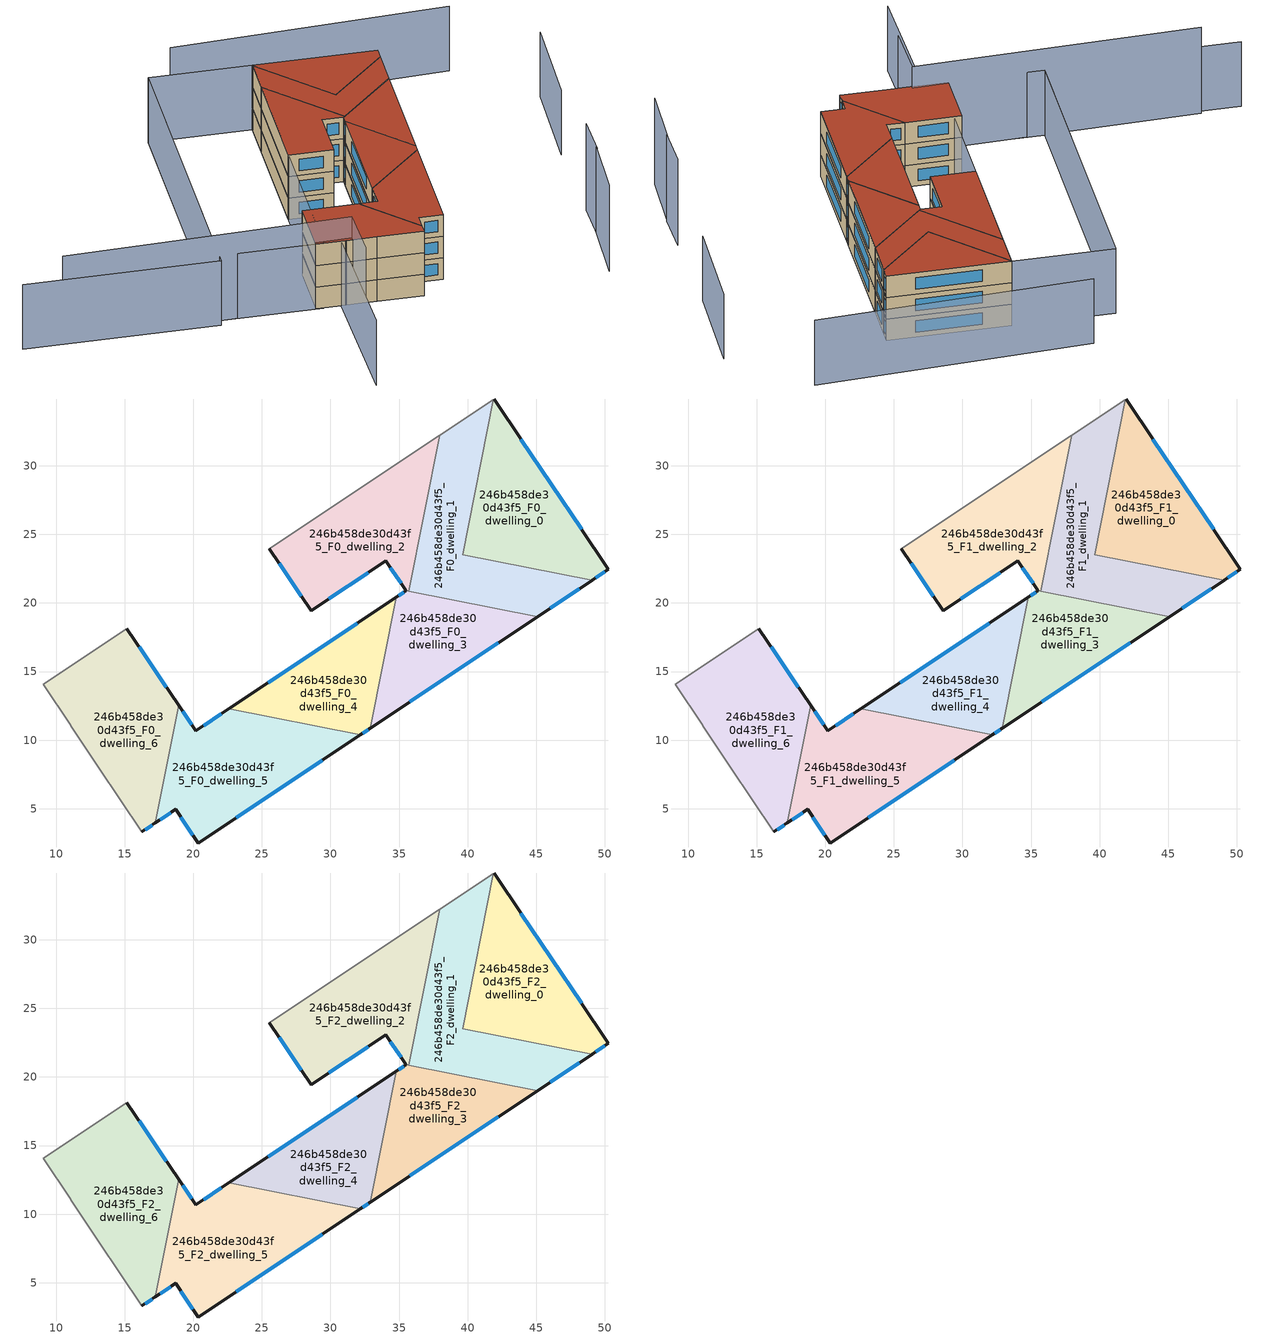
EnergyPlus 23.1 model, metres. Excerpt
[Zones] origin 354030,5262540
246b458de30d43f5_F0_dwelling_0
 floor ground (EU_floor_Construction): 41.92,34.86 50.26,22.45 49.06,21.65 39.63,23.52 41.87,34.83 z0
 wall outside (EU_wall_Construction): 49.06,21.65 50.26,22.45 41.92,34.86 z0:3
 wall adiabatic (EU_wall_Construction): 41.92,34.86 41.87,34.83 z0:3
 wall to 246b458de30d43f5_F0_dwelling_1 (EU_wall_Construction): 41.87,34.83 39.63,23.52 49.06,21.65 z0:3
 window (EU_Window_Construction): 49.34,21.84 49.98,22.26 / 48.3,25.36 43.88,31.95 z0.7:2.3
246b458de30d43f5_F0_dwelling_1
 floor ground (EU_floor_Construction): 41.87,34.83 39.63,23.52 49.06,21.65 45.1,19.01 35.72,20.87 37.97,32.23 z0
 wall outside (EU_wall_Construction): 45.1,19.01 49.06,21.65 z0:3
 wall adiabatic (EU_wall_Construction): 41.87,34.83 37.97,32.23 z0:3
 wall to 246b458de30d43f5_F0_dwelling_2 (EU_wall_Construction): 37.97,32.23 35.72,20.87 z0:3
 wall to 246b458de30d43f5_F0_dwelling_3 (EU_wall_Construction): 35.72,20.87 45.1,19.01 z0:3
 window (EU_Window_Construction): 46.03,19.63 48.13,21.03 z0.7:2.3
246b458de30d43f5_F0_dwelling_2
 floor ground (EU_floor_Construction): 37.97,32.23 35.72,20.87 35.48,20.92 34.03,23.07 28.58,19.44 25.55,23.95 z0
 wall outside (EU_wall_Construction): 25.55,23.95 28.58,19.44 34.03,23.07 35.48,20.92 z0:3
 wall adiabatic (EU_wall_Construction): 37.97,32.23 25.55,23.95 z0:3
 wall to 246b458de30d43f5_F0_dwelling_3 (EU_wall_Construction): 35.48,20.92 35.72,20.87 z0:3
 window (EU_Window_Construction): 34.37,22.57 35.14,21.42 / 29.86,20.29 32.75,22.22 / 26.27,22.89 27.87,20.5 z0.7:2.3
246b458de30d43f5_F0_dwelling_3
 floor ground (EU_floor_Construction): 45.1,19.01 32.91,10.88 34.8,20.42 35.5,20.89 35.48,20.92 35.72,20.87 z0
 wall outside (EU_wall_Construction): 32.91,10.88 45.1,19.01 / 35.48,20.92 35.5,20.89 34.8,20.42 z0:3
 wall to 246b458de30d43f5_F0_dwelling_4 (EU_wall_Construction): 34.8,20.42 32.91,10.88 z0:3
 window (EU_Window_Construction): 35.77,12.79 42.24,17.1 / 35.33,20.78 34.96,20.53 z0.7:2.3
246b458de30d43f5_F0_dwelling_4
 floor ground (EU_floor_Construction): 34.8,20.42 32.91,10.88 32.18,10.39 22.6,12.29 z0
 wall outside (EU_wall_Construction): 32.18,10.39 32.91,10.88 / 34.8,20.42 22.6,12.29 z0:3
 wall to 246b458de30d43f5_F0_dwelling_5 (EU_wall_Construction): 22.6,12.29 32.18,10.39 z0:3
 window (EU_Window_Construction): 32.35,10.5 32.73,10.76 / 31.93,18.51 25.46,14.2 z0.7:2.3
246b458de30d43f5_F0_dwelling_5
 floor ground (EU_floor_Construction): 32.18,10.39 20.35,2.51 18.71,4.95 17.23,3.97 18.93,12.54 20.18,10.67 22.6,12.29 z0
 wall outside (EU_wall_Construction): 22.6,12.29 20.18,10.67 18.93,12.54 / 17.23,3.97 18.71,4.95 20.35,2.51 32.18,10.39 z0:3
 wall to 246b458de30d43f5_F0_dwelling_6 (EU_wall_Construction): 18.93,12.54 17.23,3.97 z0:3
 window (EU_Window_Construction): 19.89,11.11 19.22,12.1 / 22.03,11.91 20.75,11.05 / 23.13,4.36 29.4,8.54 / 19.1,4.38 19.97,3.08 / 17.58,4.2 18.36,4.72 z0.7:2.3
246b458de30d43f5_F0_dwelling_6
 floor ground (EU_floor_Construction): 15.17,18.14 18.93,12.54 17.23,3.97 16.26,3.32 13.13,7.98 11.07,11.06 11.06,11.08 9.05,14.07 z0
 wall outside (EU_wall_Construction): 18.93,12.54 15.17,18.14 / 16.26,3.32 17.23,3.97 z0:3
 wall adiabatic (EU_wall_Construction): 15.17,18.14 9.05,14.07 11.06,11.08 11.07,11.06 13.13,7.98 16.26,3.32 z0:3
 window (EU_Window_Construction): 18.05,13.85 16.05,16.82 / 16.49,3.47 17,3.81 z0.7:2.3
246b458de30d43f5_F1_dwelling_0
 floor to 246b458de30d43f5_F0_dwelling_0 (EU_floor_Construction): 41.92,34.86 50.26,22.45 49.06,21.65 39.63,23.52 41.87,34.83 z3
 wall outside (EU_wall_Construction): 49.06,21.65 50.26,22.45 41.92,34.86 z3:6
 wall adiabatic (EU_wall_Construction): 41.92,34.86 41.87,34.83 z3:6
 wall to 246b458de30d43f5_F1_dwelling_1 (EU_wall_Construction): 41.87,34.83 39.63,23.52 49.06,21.65 z3:6
 window (EU_Window_Construction): 49.34,21.84 49.98,22.26 / 48.3,25.36 43.88,31.95 z3.7:5.3
246b458de30d43f5_F1_dwelling_1
 floor to 246b458de30d43f5_F0_dwelling_1 (EU_floor_Construction): 41.87,34.83 39.63,23.52 49.06,21.65 45.1,19.01 35.72,20.87 37.97,32.23 z3
 wall outside (EU_wall_Construction): 45.1,19.01 49.06,21.65 z3:6
 wall adiabatic (EU_wall_Construction): 41.87,34.83 37.97,32.23 z3:6
 wall to 246b458de30d43f5_F1_dwelling_2 (EU_wall_Construction): 37.97,32.23 35.72,20.87 z3:6
 wall to 246b458de30d43f5_F1_dwelling_3 (EU_wall_Construction): 35.72,20.87 45.1,19.01 z3:6
 window (EU_Window_Construction): 46.03,19.63 48.13,21.03 z3.7:5.3
246b458de30d43f5_F1_dwelling_2
 floor to 246b458de30d43f5_F0_dwelling_2 (EU_floor_Construction): 37.97,32.23 35.72,20.87 35.48,20.92 34.03,23.07 28.58,19.44 25.55,23.95 z3
 wall outside (EU_wall_Construction): 25.55,23.95 28.58,19.44 34.03,23.07 35.48,20.92 z3:6
 wall adiabatic (EU_wall_Construction): 37.97,32.23 25.55,23.95 z3:6
 wall to 246b458de30d43f5_F1_dwelling_3 (EU_wall_Construction): 35.48,20.92 35.72,20.87 z3:6
 window (EU_Window_Construction): 34.37,22.57 35.14,21.42 / 29.86,20.29 32.75,22.22 / 26.27,22.89 27.87,20.5 z3.7:5.3
246b458de30d43f5_F1_dwelling_3
 floor to 246b458de30d43f5_F0_dwelling_3 (EU_floor_Construction): 45.1,19.01 32.91,10.88 34.8,20.42 35.5,20.89 35.48,20.92 35.72,20.87 z3
 wall outside (EU_wall_Construction): 32.91,10.88 45.1,19.01 / 35.48,20.92 35.5,20.89 34.8,20.42 z3:6
 wall to 246b458de30d43f5_F1_dwelling_4 (EU_wall_Construction): 34.8,20.42 32.91,10.88 z3:6
 window (EU_Window_Construction): 35.77,12.79 42.24,17.1 / 35.33,20.78 34.96,20.53 z3.7:5.3
246b458de30d43f5_F1_dwelling_4
 floor to 246b458de30d43f5_F0_dwelling_4 (EU_floor_Construction): 34.8,20.42 32.91,10.88 32.18,10.39 22.6,12.29 z3
 wall outside (EU_wall_Construction): 32.18,10.39 32.91,10.88 / 34.8,20.42 22.6,12.29 z3:6
 wall to 246b458de30d43f5_F1_dwelling_5 (EU_wall_Construction): 22.6,12.29 32.18,10.39 z3:6
 window (EU_Window_Construction): 32.35,10.5 32.73,10.76 / 31.93,18.51 25.46,14.2 z3.7:5.3
246b458de30d43f5_F1_dwelling_5
 floor to 246b458de30d43f5_F0_dwelling_5 (EU_floor_Construction): 32.18,10.39 20.35,2.51 18.71,4.95 17.23,3.97 18.93,12.54 20.18,10.67 22.6,12.29 z3
 wall outside (EU_wall_Construction): 22.6,12.29 20.18,10.67 18.93,12.54 / 17.23,3.97 18.71,4.95 20.35,2.51 32.18,10.39 z3:6
 wall to 246b458de30d43f5_F1_dwelling_6 (EU_wall_Construction): 18.93,12.54 17.23,3.97 z3:6
 window (EU_Window_Construction): 19.89,11.11 19.22,12.1 / 22.03,11.91 20.75,11.05 / 23.13,4.36 29.4,8.54 / 19.1,4.38 19.97,3.08 / 17.58,4.2 18.36,4.72 z3.7:5.3
246b458de30d43f5_F1_dwelling_6
 floor to 246b458de30d43f5_F0_dwelling_6 (EU_floor_Construction): 15.17,18.14 18.93,12.54 17.23,3.97 16.26,3.32 13.13,7.98 11.07,11.06 11.06,11.08 9.05,14.07 z3
 wall outside (EU_wall_Construction): 18.93,12.54 15.17,18.14 / 16.26,3.32 17.23,3.97 z3:6
 wall adiabatic (EU_wall_Construction): 15.17,18.14 9.05,14.07 11.06,11.08 11.07,11.06 13.13,7.98 16.26,3.32 z3:6
 window (EU_Window_Construction): 18.05,13.85 16.05,16.82 / 16.49,3.47 17,3.81 z3.7:5.3
246b458de30d43f5_F2_dwelling_0
 floor to 246b458de30d43f5_F1_dwelling_0 (EU_floor_Construction): 41.92,34.86 50.26,22.45 49.06,21.65 39.63,23.52 41.87,34.83 z6
 wall outside (EU_wall_Construction): 49.06,21.65 50.26,22.45 41.92,34.86 z6:9
 wall adiabatic (EU_wall_Construction): 41.92,34.86 41.87,34.83 z6:9
 wall to 246b458de30d43f5_F2_dwelling_1 (EU_wall_Construction): 41.87,34.83 39.63,23.52 49.06,21.65 z6:9
 window (EU_Window_Construction): 49.34,21.84 49.98,22.26 / 48.3,25.36 43.88,31.95 z6.7:8.3
 roof outside (EU_roof_Construction): 50.26,22.45 41.92,34.86 41.87,34.83 39.63,23.52 49.06,21.65 z9
246b458de30d43f5_F2_dwelling_1
 floor to 246b458de30d43f5_F1_dwelling_1 (EU_floor_Construction): 41.87,34.83 39.63,23.52 49.06,21.65 45.1,19.01 35.72,20.87 37.97,32.23 z6
 wall outside (EU_wall_Construction): 45.1,19.01 49.06,21.65 z6:9
 wall adiabatic (EU_wall_Construction): 41.87,34.83 37.97,32.23 z6:9
 wall to 246b458de30d43f5_F2_dwelling_2 (EU_wall_Construction): 37.97,32.23 35.72,20.87 z6:9
 wall to 246b458de30d43f5_F2_dwelling_3 (EU_wall_Construction): 35.72,20.87 45.1,19.01 z6:9
 window (EU_Window_Construction): 46.03,19.63 48.13,21.03 z6.7:8.3
 roof outside (EU_roof_Construction): 49.06,21.65 39.63,23.52 41.87,34.83 37.97,32.23 35.72,20.87 45.1,19.01 z9
246b458de30d43f5_F2_dwelling_2
 floor to 246b458de30d43f5_F1_dwelling_2 (EU_floor_Construction): 37.97,32.23 35.72,20.87 35.48,20.92 34.03,23.07 28.58,19.44 25.55,23.95 z6
 wall outside (EU_wall_Construction): 25.55,23.95 28.58,19.44 34.03,23.07 35.48,20.92 z6:9
 wall adiabatic (EU_wall_Construction): 37.97,32.23 25.55,23.95 z6:9
 wall to 246b458de30d43f5_F2_dwelling_3 (EU_wall_Construction): 35.48,20.92 35.72,20.87 z6:9
 window (EU_Window_Construction): 34.37,22.57 35.14,21.42 / 29.86,20.29 32.75,22.22 / 26.27,22.89 27.87,20.5 z6.7:8.3
 roof outside (EU_roof_Construction): 35.72,20.87 37.97,32.23 25.55,23.95 28.58,19.44 34.03,23.07 35.48,20.92 z9
246b458de30d43f5_F2_dwelling_3
 floor to 246b458de30d43f5_F1_dwelling_3 (EU_floor_Construction): 45.1,19.01 32.91,10.88 34.8,20.42 35.5,20.89 35.48,20.92 35.72,20.87 z6
 wall outside (EU_wall_Construction): 32.91,10.88 45.1,19.01 / 35.48,20.92 35.5,20.89 34.8,20.42 z6:9
 wall to 246b458de30d43f5_F2_dwelling_4 (EU_wall_Construction): 34.8,20.42 32.91,10.88 z6:9
 window (EU_Window_Construction): 35.77,12.79 42.24,17.1 / 35.33,20.78 34.96,20.53 z6.7:8.3
 roof outside (EU_roof_Construction): 45.1,19.01 35.72,20.87 35.48,20.92 35.5,20.89 34.8,20.42 32.91,10.88 z9
246b458de30d43f5_F2_dwelling_4
 floor to 246b458de30d43f5_F1_dwelling_4 (EU_floor_Construction): 34.8,20.42 32.91,10.88 32.18,10.39 22.6,12.29 z6
 wall outside (EU_wall_Construction): 32.18,10.39 32.91,10.88 / 34.8,20.42 22.6,12.29 z6:9
 wall to 246b458de30d43f5_F2_dwelling_5 (EU_wall_Construction): 22.6,12.29 32.18,10.39 z6:9
 window (EU_Window_Construction): 32.35,10.5 32.73,10.76 / 31.93,18.51 25.46,14.2 z6.7:8.3
 roof outside (EU_roof_Construction): 32.91,10.88 34.8,20.42 22.6,12.29 32.18,10.39 z9
246b458de30d43f5_F2_dwelling_5
 floor to 246b458de30d43f5_F1_dwelling_5 (EU_floor_Construction): 32.18,10.39 20.35,2.51 18.71,4.95 17.23,3.97 18.93,12.54 20.18,10.67 22.6,12.29 z6
 wall outside (EU_wall_Construction): 22.6,12.29 20.18,10.67 18.93,12.54 / 17.23,3.97 18.71,4.95 20.35,2.51 32.18,10.39 z6:9
 wall to 246b458de30d43f5_F2_dwelling_6 (EU_wall_Construction): 18.93,12.54 17.23,3.97 z6:9
 window (EU_Window_Construction): 19.89,11.11 19.22,12.1 / 22.03,11.91 20.75,11.05 / 23.13,4.36 29.4,8.54 / 19.1,4.38 19.97,3.08 / 17.58,4.2 18.36,4.72 z6.7:8.3
 roof outside (EU_roof_Construction): 32.18,10.39 22.6,12.29 20.18,10.67 18.93,12.54 17.23,3.97 18.71,4.95 20.35,2.51 z9
246b458de30d43f5_F2_dwelling_6
 floor to 246b458de30d43f5_F1_dwelling_6 (EU_floor_Construction): 15.17,18.14 18.93,12.54 17.23,3.97 16.26,3.32 13.13,7.98 11.07,11.06 11.06,11.08 9.05,14.07 z6
 wall outside (EU_wall_Construction): 18.93,12.54 15.17,18.14 / 16.26,3.32 17.23,3.97 z6:9
 wall adiabatic (EU_wall_Construction): 15.17,18.14 9.05,14.07 11.06,11.08 11.07,11.06 13.13,7.98 16.26,3.32 z6:9
 window (EU_Window_Construction): 18.05,13.85 16.05,16.82 / 16.49,3.47 17,3.81 z6.7:8.3
 roof outside (EU_roof_Construction): 17.23,3.97 18.93,12.54 15.17,18.14 9.05,14.07 11.06,11.08 11.07,11.06 13.13,7.98 16.26,3.32 z9
shading: 50.06,-0.62 60.73,6.18 / -3.5,1.57 10.64,11.52 / 34.98,45.21 1.74,23.05 / 1.74,23.05 -11.41,42.79 / 62.07,18.09 41.96,45.17 / 2.62,23.66 35.01,45.23 / 35.01,45.23 41.92,34.86 / 41.92,34.86 9.54,13.28 / 9.54,13.28 2.62,23.66 z0:9; 29.02,-14.9 36.09,-10.46 / 35.78,-10.71 40.16,-7.61 / -8.35,38.95 11.8,10.65 / 11.8,10.65 6.23,6.69 z0:12
[Building]
EU S2 Campaign: North Axis=0; Terrain=City; Solar Distribution=FullExterior
[Site:Location]
Budapest.Ferenc.Liszt.Intl.AP: Latitude=47.437; Longitude=19.256; Time Zone=1; Elevation=185
[SizingPeriod:WeatherFileDays]
AnnualSizingPeriod: Begin Month=1; Begin Day of Month=1; End Month=12; End Day of Month=31; Day of Week for Start Day=Monday; Use Weather File Daylight Saving Period=No; Use Weather File Rain and Snow Indicators=No
[MATERIAL]
EU_InternalMass_Material: Roughness=MediumRough; Thickness=0.1; Conductivity=1; Density=1800; Specific Heat=900; Thermal Absorptance=0.9; Solar Absorptance=0.7; Visible Absorptance=0.7
[MATERIAL:NOMASS] Roughness=MediumRough; Thermal Absorptance=0.9; Solar Absorptance=0.7; Visible Absorptance=0.7
Name | Thermal Resistance
EU_wall_NoMass | 0.832559
EU_roof_NoMass | 1.39638
EU_floor_NoMass | 0.872794
[WINDOWMATERIAL:SIMPLEGLAZINGSYSTEM]
EU_Window_SimpleGlazing: UFactor=2.79869; Solar Heat Gain Coefficient=0.75; Visible Transmittance=0.75
[CONSTRUCTION]
EU_wall_Construction: EU_wall_NoMass
EU_roof_Construction: EU_roof_NoMass
EU_floor_Construction: EU_floor_NoMass
EU_Window_Construction: EU_Window_SimpleGlazing
EU_InternalMass_Construction: EU_InternalMass_Material
[ZONE] Type=1; Multiplier=1; Ceiling Height=autocalculate; Floor Area=autocalculate; Part of Total Floor Area=Yes
Name | Volume
246b458de30d43f5_F0_dwelling_0; 246b458de30d43f5_F1_dwelling_0; 246b458de30d43f5_F2_dwelling_0 | 200.048
246b458de30d43f5_F0_dwelling_1 | 211.741
246b458de30d43f5_F1_dwelling_1; 246b458de30d43f5_F2_dwelling_1 | 211.742
246b458de30d43f5_F0_dwelling_2; 246b458de30d43f5_F1_dwelling_2; 246b458de30d43f5_F2_dwelling_2 | 211.776
246b458de30d43f5_F0_dwelling_3; 246b458de30d43f5_F1_dwelling_3; 246b458de30d43f5_F2_dwelling_3 | 160.565
246b458de30d43f5_F0_dwelling_4; 246b458de30d43f5_F1_dwelling_4; 246b458de30d43f5_F2_dwelling_4 | 160.586
246b458de30d43f5_F0_dwelling_5; 246b458de30d43f5_F1_dwelling_5; 246b458de30d43f5_F2_dwelling_5 | 227.833
246b458de30d43f5_F0_dwelling_6 | 227.825
246b458de30d43f5_F1_dwelling_6; 246b458de30d43f5_F2_dwelling_6 | 227.824
[INTERNALMASS] Construction=EU_InternalMass_Construction
Name | Zone or ZoneList | Surface Area
246b458de30d43f5_F0_dwelling_0_EU_InternalMass | 246b458de30d43f5_F0_dwelling_0 | 66.6867
246b458de30d43f5_F0_dwelling_1_EU_InternalMass | 246b458de30d43f5_F0_dwelling_1 | 70.5842
246b458de30d43f5_F0_dwelling_2_EU_InternalMass | 246b458de30d43f5_F0_dwelling_2 | 70.5923
246b458de30d43f5_F0_dwelling_3_EU_InternalMass | 246b458de30d43f5_F0_dwelling_3 | 53.5271
246b458de30d43f5_F0_dwelling_4_EU_InternalMass | 246b458de30d43f5_F0_dwelling_4 | 53.5329
246b458de30d43f5_F0_dwelling_5_EU_InternalMass | 246b458de30d43f5_F0_dwelling_5 | 75.9392
246b458de30d43f5_F0_dwelling_6_EU_InternalMass | 246b458de30d43f5_F0_dwelling_6 | 75.9425
246b458de30d43f5_F1_dwelling_0_EU_InternalMass | 246b458de30d43f5_F1_dwelling_0 | 66.6867
246b458de30d43f5_F1_dwelling_1_EU_InternalMass | 246b458de30d43f5_F1_dwelling_1 | 70.5842
246b458de30d43f5_F1_dwelling_2_EU_InternalMass | 246b458de30d43f5_F1_dwelling_2 | 70.5923
246b458de30d43f5_F1_dwelling_3_EU_InternalMass | 246b458de30d43f5_F1_dwelling_3 | 53.5271
246b458de30d43f5_F1_dwelling_4_EU_InternalMass | 246b458de30d43f5_F1_dwelling_4 | 53.5329
246b458de30d43f5_F1_dwelling_5_EU_InternalMass | 246b458de30d43f5_F1_dwelling_5 | 75.9392
246b458de30d43f5_F1_dwelling_6_EU_InternalMass | 246b458de30d43f5_F1_dwelling_6 | 75.9425
246b458de30d43f5_F2_dwelling_0_EU_InternalMass | 246b458de30d43f5_F2_dwelling_0 | 66.6867
246b458de30d43f5_F2_dwelling_1_EU_InternalMass | 246b458de30d43f5_F2_dwelling_1 | 70.5842
246b458de30d43f5_F2_dwelling_2_EU_InternalMass | 246b458de30d43f5_F2_dwelling_2 | 70.5923
246b458de30d43f5_F2_dwelling_3_EU_InternalMass | 246b458de30d43f5_F2_dwelling_3 | 53.5271
246b458de30d43f5_F2_dwelling_4_EU_InternalMass | 246b458de30d43f5_F2_dwelling_4 | 53.5329
246b458de30d43f5_F2_dwelling_5_EU_InternalMass | 246b458de30d43f5_F2_dwelling_5 | 75.9392
246b458de30d43f5_F2_dwelling_6_EU_InternalMass | 246b458de30d43f5_F2_dwelling_6 | 75.9425
[OTHEREQUIPMENT] Fuel Type=Electricity; Design Level Calculation Method=Watts/Area; Power per Zone Floor Area=1; Fraction Latent=0; Fraction Radiant=0; Fraction Lost=0; Carbon Dioxide Generation Rate=0; EndUse Subcategory=EU_Step8_InternalGains
Name | Zone or ZoneList or Space or SpaceList | Schedule
EU_Step8_InternalGain_246b458de30d43f5_F0_dwelling_0_f000 | 246b458de30d43f5_F0_dwelling_0 | EU_Step8_GainSchedule_246b458de30d43f5_F0_dwelling_0_f000
EU_Step8_InternalGain_246b458de30d43f5_F0_dwelling_1_f000 | 246b458de30d43f5_F0_dwelling_1 | EU_Step8_GainSchedule_246b458de30d43f5_F0_dwelling_1_f000
EU_Step8_InternalGain_246b458de30d43f5_F0_dwelling_2_f000 | 246b458de30d43f5_F0_dwelling_2 | EU_Step8_GainSchedule_246b458de30d43f5_F0_dwelling_2_f000
EU_Step8_InternalGain_246b458de30d43f5_F0_dwelling_3_f000 | 246b458de30d43f5_F0_dwelling_3 | EU_Step8_GainSchedule_246b458de30d43f5_F0_dwelling_3_f000
EU_Step8_InternalGain_246b458de30d43f5_F0_dwelling_4_f000 | 246b458de30d43f5_F0_dwelling_4 | EU_Step8_GainSchedule_246b458de30d43f5_F0_dwelling_4_f000
EU_Step8_InternalGain_246b458de30d43f5_F0_dwelling_5_f000 | 246b458de30d43f5_F0_dwelling_5 | EU_Step8_GainSchedule_246b458de30d43f5_F0_dwelling_5_f000
EU_Step8_InternalGain_246b458de30d43f5_F0_dwelling_6_f000 | 246b458de30d43f5_F0_dwelling_6 | EU_Step8_GainSchedule_246b458de30d43f5_F0_dwelling_6_f000
EU_Step8_InternalGain_246b458de30d43f5_F1_dwelling_0_f000 | 246b458de30d43f5_F1_dwelling_0 | EU_Step8_GainSchedule_246b458de30d43f5_F1_dwelling_0_f000
EU_Step8_InternalGain_246b458de30d43f5_F1_dwelling_1_f000 | 246b458de30d43f5_F1_dwelling_1 | EU_Step8_GainSchedule_246b458de30d43f5_F1_dwelling_1_f000
EU_Step8_InternalGain_246b458de30d43f5_F1_dwelling_2_f000 | 246b458de30d43f5_F1_dwelling_2 | EU_Step8_GainSchedule_246b458de30d43f5_F1_dwelling_2_f000
EU_Step8_InternalGain_246b458de30d43f5_F1_dwelling_3_f000 | 246b458de30d43f5_F1_dwelling_3 | EU_Step8_GainSchedule_246b458de30d43f5_F1_dwelling_3_f000
EU_Step8_InternalGain_246b458de30d43f5_F1_dwelling_4_f000 | 246b458de30d43f5_F1_dwelling_4 | EU_Step8_GainSchedule_246b458de30d43f5_F1_dwelling_4_f000
EU_Step8_InternalGain_246b458de30d43f5_F1_dwelling_5_f000 | 246b458de30d43f5_F1_dwelling_5 | EU_Step8_GainSchedule_246b458de30d43f5_F1_dwelling_5_f000
EU_Step8_InternalGain_246b458de30d43f5_F1_dwelling_6_f000 | 246b458de30d43f5_F1_dwelling_6 | EU_Step8_GainSchedule_246b458de30d43f5_F1_dwelling_6_f000
EU_Step8_InternalGain_246b458de30d43f5_F2_dwelling_0_f000 | 246b458de30d43f5_F2_dwelling_0 | EU_Step8_GainSchedule_246b458de30d43f5_F2_dwelling_0_f000
EU_Step8_InternalGain_246b458de30d43f5_F2_dwelling_1_f000 | 246b458de30d43f5_F2_dwelling_1 | EU_Step8_GainSchedule_246b458de30d43f5_F2_dwelling_1_f000
EU_Step8_InternalGain_246b458de30d43f5_F2_dwelling_2_f000 | 246b458de30d43f5_F2_dwelling_2 | EU_Step8_GainSchedule_246b458de30d43f5_F2_dwelling_2_f000
EU_Step8_InternalGain_246b458de30d43f5_F2_dwelling_3_f000 | 246b458de30d43f5_F2_dwelling_3 | EU_Step8_GainSchedule_246b458de30d43f5_F2_dwelling_3_f000
EU_Step8_InternalGain_246b458de30d43f5_F2_dwelling_4_f000 | 246b458de30d43f5_F2_dwelling_4 | EU_Step8_GainSchedule_246b458de30d43f5_F2_dwelling_4_f000
EU_Step8_InternalGain_246b458de30d43f5_F2_dwelling_5_f000 | 246b458de30d43f5_F2_dwelling_5 | EU_Step8_GainSchedule_246b458de30d43f5_F2_dwelling_5_f000
EU_Step8_InternalGain_246b458de30d43f5_F2_dwelling_6_f000 | 246b458de30d43f5_F2_dwelling_6 | EU_Step8_GainSchedule_246b458de30d43f5_F2_dwelling_6_f000
[ZONEVENTILATION:DESIGNFLOWRATE] Schedule=EU_AlwaysOn; Design Flow Rate Calculation Method=AirChanges/Hour; Air Changes per Hour=0.475469; Ventilation Type=Natural; Fan Pressure Rise=0; Fan Total Efficiency=1; Constant Term Coefficient=1; Temperature Term Coefficient=0; Velocity Term Coefficient=0; Velocity Squared Term Coefficient=0; Minimum Indoor Temperature=-100; Maximum Indoor Temperature=100; Delta Temperature=-100; Minimum Outdoor Temperature=-100; Maximum Outdoor Temperature=100; Maximum Wind Speed=40
Name | Zone or ZoneList or Space or SpaceList
EU_ConstantAir_246b458de30d43f5_F0_dwelling_0 | 246b458de30d43f5_F0_dwelling_0
EU_ConstantAir_246b458de30d43f5_F0_dwelling_1 | 246b458de30d43f5_F0_dwelling_1
EU_ConstantAir_246b458de30d43f5_F0_dwelling_2 | 246b458de30d43f5_F0_dwelling_2
EU_ConstantAir_246b458de30d43f5_F0_dwelling_3 | 246b458de30d43f5_F0_dwelling_3
EU_ConstantAir_246b458de30d43f5_F0_dwelling_4 | 246b458de30d43f5_F0_dwelling_4
EU_ConstantAir_246b458de30d43f5_F0_dwelling_5 | 246b458de30d43f5_F0_dwelling_5
EU_ConstantAir_246b458de30d43f5_F0_dwelling_6 | 246b458de30d43f5_F0_dwelling_6
EU_ConstantAir_246b458de30d43f5_F1_dwelling_0 | 246b458de30d43f5_F1_dwelling_0
EU_ConstantAir_246b458de30d43f5_F1_dwelling_1 | 246b458de30d43f5_F1_dwelling_1
EU_ConstantAir_246b458de30d43f5_F1_dwelling_2 | 246b458de30d43f5_F1_dwelling_2
EU_ConstantAir_246b458de30d43f5_F1_dwelling_3 | 246b458de30d43f5_F1_dwelling_3
EU_ConstantAir_246b458de30d43f5_F1_dwelling_4 | 246b458de30d43f5_F1_dwelling_4
EU_ConstantAir_246b458de30d43f5_F1_dwelling_5 | 246b458de30d43f5_F1_dwelling_5
EU_ConstantAir_246b458de30d43f5_F1_dwelling_6 | 246b458de30d43f5_F1_dwelling_6
EU_ConstantAir_246b458de30d43f5_F2_dwelling_0 | 246b458de30d43f5_F2_dwelling_0
EU_ConstantAir_246b458de30d43f5_F2_dwelling_1 | 246b458de30d43f5_F2_dwelling_1
EU_ConstantAir_246b458de30d43f5_F2_dwelling_2 | 246b458de30d43f5_F2_dwelling_2
EU_ConstantAir_246b458de30d43f5_F2_dwelling_3 | 246b458de30d43f5_F2_dwelling_3
EU_ConstantAir_246b458de30d43f5_F2_dwelling_4 | 246b458de30d43f5_F2_dwelling_4
EU_ConstantAir_246b458de30d43f5_F2_dwelling_5 | 246b458de30d43f5_F2_dwelling_5
EU_ConstantAir_246b458de30d43f5_F2_dwelling_6 | 246b458de30d43f5_F2_dwelling_6
[HVACTEMPLATE:THERMOSTAT] Constant Heating Setpoint=20; Constant Cooling Setpoint=50
EU_HeatOnly_246b458de30d43f5_F0_dwelling_0; EU_HeatOnly_246b458de30d43f5_F0_dwelling_1; EU_HeatOnly_246b458de30d43f5_F0_dwelling_2; EU_HeatOnly_246b458de30d43f5_F0_dwelling_3; EU_HeatOnly_246b458de30d43f5_F0_dwelling_4; EU_HeatOnly_246b458de30d43f5_F0_dwelling_5; EU_HeatOnly_246b458de30d43f5_F0_dwelling_6; EU_HeatOnly_246b458de30d43f5_F1_dwelling_0; EU_HeatOnly_246b458de30d43f5_F1_dwelling_1; EU_HeatOnly_246b458de30d43f5_F1_dwelling_2; EU_HeatOnly_246b458de30d43f5_F1_dwelling_3; EU_HeatOnly_246b458de30d43f5_F1_dwelling_4; EU_HeatOnly_246b458de30d43f5_F1_dwelling_5; EU_HeatOnly_246b458de30d43f5_F1_dwelling_6; EU_HeatOnly_246b458de30d43f5_F2_dwelling_0; EU_HeatOnly_246b458de30d43f5_F2_dwelling_1; EU_HeatOnly_246b458de30d43f5_F2_dwelling_2; EU_HeatOnly_246b458de30d43f5_F2_dwelling_3; EU_HeatOnly_246b458de30d43f5_F2_dwelling_4; EU_HeatOnly_246b458de30d43f5_F2_dwelling_5; EU_HeatOnly_246b458de30d43f5_F2_dwelling_6
[HVACTEMPLATE:ZONE:IDEALLOADSAIRSYSTEM] System Availability Schedule=EU_AlwaysOn; Maximum Heating Supply Air Temperature=50; Minimum Cooling Supply Air Temperature=13; Maximum Heating Supply Air Humidity Ratio=0.0156; Minimum Cooling Supply Air Humidity Ratio=0.0077; Heating Limit=NoLimit; Cooling Limit=NoLimit; Heating Availability Schedule=EU_AlwaysOn; Cooling Availability Schedule=EU_CoolingOff; Dehumidification Control Type=ConstantSensibleHeatRatio; Cooling Sensible Heat Ratio=0.7; Dehumidification Setpoint=60; Humidification Control Type=None; Humidification Setpoint=30; Outdoor Air Method=None; Outdoor Air Flow Rate per Person=0.00944; Outdoor Air Flow Rate per Zone Floor Area=0; Outdoor Air Flow Rate per Zone=0; Demand Controlled Ventilation Type=None; Outdoor Air Economizer Type=NoEconomizer; Heat Recovery Type=None; Sensible Heat Recovery Effectiveness=0.7; Latent Heat Recovery Effectiveness=0.65
Name | Template Thermostat
246b458de30d43f5_F0_dwelling_0 | EU_HeatOnly_246b458de30d43f5_F0_dwelling_0
246b458de30d43f5_F0_dwelling_1 | EU_HeatOnly_246b458de30d43f5_F0_dwelling_1
246b458de30d43f5_F0_dwelling_2 | EU_HeatOnly_246b458de30d43f5_F0_dwelling_2
246b458de30d43f5_F0_dwelling_3 | EU_HeatOnly_246b458de30d43f5_F0_dwelling_3
246b458de30d43f5_F0_dwelling_4 | EU_HeatOnly_246b458de30d43f5_F0_dwelling_4
246b458de30d43f5_F0_dwelling_5 | EU_HeatOnly_246b458de30d43f5_F0_dwelling_5
246b458de30d43f5_F0_dwelling_6 | EU_HeatOnly_246b458de30d43f5_F0_dwelling_6
246b458de30d43f5_F1_dwelling_0 | EU_HeatOnly_246b458de30d43f5_F1_dwelling_0
246b458de30d43f5_F1_dwelling_1 | EU_HeatOnly_246b458de30d43f5_F1_dwelling_1
246b458de30d43f5_F1_dwelling_2 | EU_HeatOnly_246b458de30d43f5_F1_dwelling_2
246b458de30d43f5_F1_dwelling_3 | EU_HeatOnly_246b458de30d43f5_F1_dwelling_3
246b458de30d43f5_F1_dwelling_4 | EU_HeatOnly_246b458de30d43f5_F1_dwelling_4
246b458de30d43f5_F1_dwelling_5 | EU_HeatOnly_246b458de30d43f5_F1_dwelling_5
246b458de30d43f5_F1_dwelling_6 | EU_HeatOnly_246b458de30d43f5_F1_dwelling_6
246b458de30d43f5_F2_dwelling_0 | EU_HeatOnly_246b458de30d43f5_F2_dwelling_0
246b458de30d43f5_F2_dwelling_1 | EU_HeatOnly_246b458de30d43f5_F2_dwelling_1
246b458de30d43f5_F2_dwelling_2 | EU_HeatOnly_246b458de30d43f5_F2_dwelling_2
246b458de30d43f5_F2_dwelling_3 | EU_HeatOnly_246b458de30d43f5_F2_dwelling_3
246b458de30d43f5_F2_dwelling_4 | EU_HeatOnly_246b458de30d43f5_F2_dwelling_4
246b458de30d43f5_F2_dwelling_5 | EU_HeatOnly_246b458de30d43f5_F2_dwelling_5
246b458de30d43f5_F2_dwelling_6 | EU_HeatOnly_246b458de30d43f5_F2_dwelling_6
[SIZING:ZONE] Zone Cooling Design Supply Air Temperature Input Method=SupplyAirTemperature; Zone Cooling Design Supply Air Temperature=13; Zone Heating Design Supply Air Temperature Input Method=SupplyAirTemperature; Zone Heating Design Supply Air Temperature=50; Zone Cooling Design Supply Air Humidity Ratio=0.008; Zone Heating Design Supply Air Humidity Ratio=0.008; Cooling Design Air Flow Method=DesignDay; Cooling Design Air Flow Rate=0; Cooling Minimum Air Flow per Zone Floor Area=0.000762; Cooling Minimum Air Flow=0; Cooling Minimum Air Flow Fraction=0.2; Heating Design Air Flow Method=DesignDay; Heating Design Air Flow Rate=0; Heating Maximum Air Flow per Zone Floor Area=0.002032; Heating Maximum Air Flow=0.141576; Heating Maximum Air Flow Fraction=0.3; Account for Dedicated Outdoor Air System=No; Dedicated Outdoor Air System Control Strategy=NeutralSupplyAir; Dedicated Outdoor Air Low Setpoint Temperature for Design=autosize; Dedicated Outdoor Air High Setpoint Temperature for Design=autosize; Zone Load Sizing Method=Sensible Load Only No Latent Load; Zone Latent Cooling Design Supply Air Humidity Ratio Input Method=HumidityRatioDifference; Zone Cooling Design Supply Air Humidity Ratio Difference=0.005; Zone Latent Heating Design Supply Air Humidity Ratio Input Method=HumidityRatioDifference; Zone Humidification Design Supply Air Humidity Ratio Difference=0.005
246b458de30d43f5_F0_dwelling_0; 246b458de30d43f5_F0_dwelling_1; 246b458de30d43f5_F0_dwelling_2; 246b458de30d43f5_F0_dwelling_3; 246b458de30d43f5_F0_dwelling_4; 246b458de30d43f5_F0_dwelling_5; 246b458de30d43f5_F0_dwelling_6; 246b458de30d43f5_F1_dwelling_0; 246b458de30d43f5_F1_dwelling_1; 246b458de30d43f5_F1_dwelling_2; 246b458de30d43f5_F1_dwelling_3; 246b458de30d43f5_F1_dwelling_4; 246b458de30d43f5_F1_dwelling_5; 246b458de30d43f5_F1_dwelling_6; 246b458de30d43f5_F2_dwelling_0; 246b458de30d43f5_F2_dwelling_1; 246b458de30d43f5_F2_dwelling_2; 246b458de30d43f5_F2_dwelling_3; 246b458de30d43f5_F2_dwelling_4; 246b458de30d43f5_F2_dwelling_5; 246b458de30d43f5_F2_dwelling_6
[SCHEDULE:CONSTANT]
Name | Hourly Value
EU_AlwaysOn | 1
EU_CoolingOff | 0
[SCHEDULE:FILE] Column Number=1; Rows to Skip at Top=0; Number of Hours of Data=8760; Column Separator=Comma; Interpolate to Timestep=No; Minutes per Item=60; Adjust Schedule for Daylight Savings=Yes
Name | File
EU_Step8_GainSchedule_246b458de30d43f5_F0_dwelling_0_f000 | ../../schedules/246b458de30d43f5/246b458de30d43f5_F0_dwelling_0_f000_gain.csv
EU_Step8_GainSchedule_246b458de30d43f5_F0_dwelling_1_f000 | ../../schedules/246b458de30d43f5/246b458de30d43f5_F0_dwelling_1_f000_gain.csv
EU_Step8_GainSchedule_246b458de30d43f5_F0_dwelling_2_f000 | ../../schedules/246b458de30d43f5/246b458de30d43f5_F0_dwelling_2_f000_gain.csv
EU_Step8_GainSchedule_246b458de30d43f5_F0_dwelling_3_f000 | ../../schedules/246b458de30d43f5/246b458de30d43f5_F0_dwelling_3_f000_gain.csv
EU_Step8_GainSchedule_246b458de30d43f5_F0_dwelling_4_f000 | ../../schedules/246b458de30d43f5/246b458de30d43f5_F0_dwelling_4_f000_gain.csv
EU_Step8_GainSchedule_246b458de30d43f5_F0_dwelling_5_f000 | ../../schedules/246b458de30d43f5/246b458de30d43f5_F0_dwelling_5_f000_gain.csv
EU_Step8_GainSchedule_246b458de30d43f5_F0_dwelling_6_f000 | ../../schedules/246b458de30d43f5/246b458de30d43f5_F0_dwelling_6_f000_gain.csv
EU_Step8_GainSchedule_246b458de30d43f5_F1_dwelling_0_f000 | ../../schedules/246b458de30d43f5/246b458de30d43f5_F1_dwelling_0_f000_gain.csv
EU_Step8_GainSchedule_246b458de30d43f5_F1_dwelling_1_f000 | ../../schedules/246b458de30d43f5/246b458de30d43f5_F1_dwelling_1_f000_gain.csv
EU_Step8_GainSchedule_246b458de30d43f5_F1_dwelling_2_f000 | ../../schedules/246b458de30d43f5/246b458de30d43f5_F1_dwelling_2_f000_gain.csv
EU_Step8_GainSchedule_246b458de30d43f5_F1_dwelling_3_f000 | ../../schedules/246b458de30d43f5/246b458de30d43f5_F1_dwelling_3_f000_gain.csv
EU_Step8_GainSchedule_246b458de30d43f5_F1_dwelling_4_f000 | ../../schedules/246b458de30d43f5/246b458de30d43f5_F1_dwelling_4_f000_gain.csv
EU_Step8_GainSchedule_246b458de30d43f5_F1_dwelling_5_f000 | ../../schedules/246b458de30d43f5/246b458de30d43f5_F1_dwelling_5_f000_gain.csv
EU_Step8_GainSchedule_246b458de30d43f5_F1_dwelling_6_f000 | ../../schedules/246b458de30d43f5/246b458de30d43f5_F1_dwelling_6_f000_gain.csv
EU_Step8_GainSchedule_246b458de30d43f5_F2_dwelling_0_f000 | ../../schedules/246b458de30d43f5/246b458de30d43f5_F2_dwelling_0_f000_gain.csv
EU_Step8_GainSchedule_246b458de30d43f5_F2_dwelling_1_f000 | ../../schedules/246b458de30d43f5/246b458de30d43f5_F2_dwelling_1_f000_gain.csv
EU_Step8_GainSchedule_246b458de30d43f5_F2_dwelling_2_f000 | ../../schedules/246b458de30d43f5/246b458de30d43f5_F2_dwelling_2_f000_gain.csv
EU_Step8_GainSchedule_246b458de30d43f5_F2_dwelling_3_f000 | ../../schedules/246b458de30d43f5/246b458de30d43f5_F2_dwelling_3_f000_gain.csv
EU_Step8_GainSchedule_246b458de30d43f5_F2_dwelling_4_f000 | ../../schedules/246b458de30d43f5/246b458de30d43f5_F2_dwelling_4_f000_gain.csv
EU_Step8_GainSchedule_246b458de30d43f5_F2_dwelling_5_f000 | ../../schedules/246b458de30d43f5/246b458de30d43f5_F2_dwelling_5_f000_gain.csv
EU_Step8_GainSchedule_246b458de30d43f5_F2_dwelling_6_f000 | ../../schedules/246b458de30d43f5/246b458de30d43f5_F2_dwelling_6_f000_gain.csv
